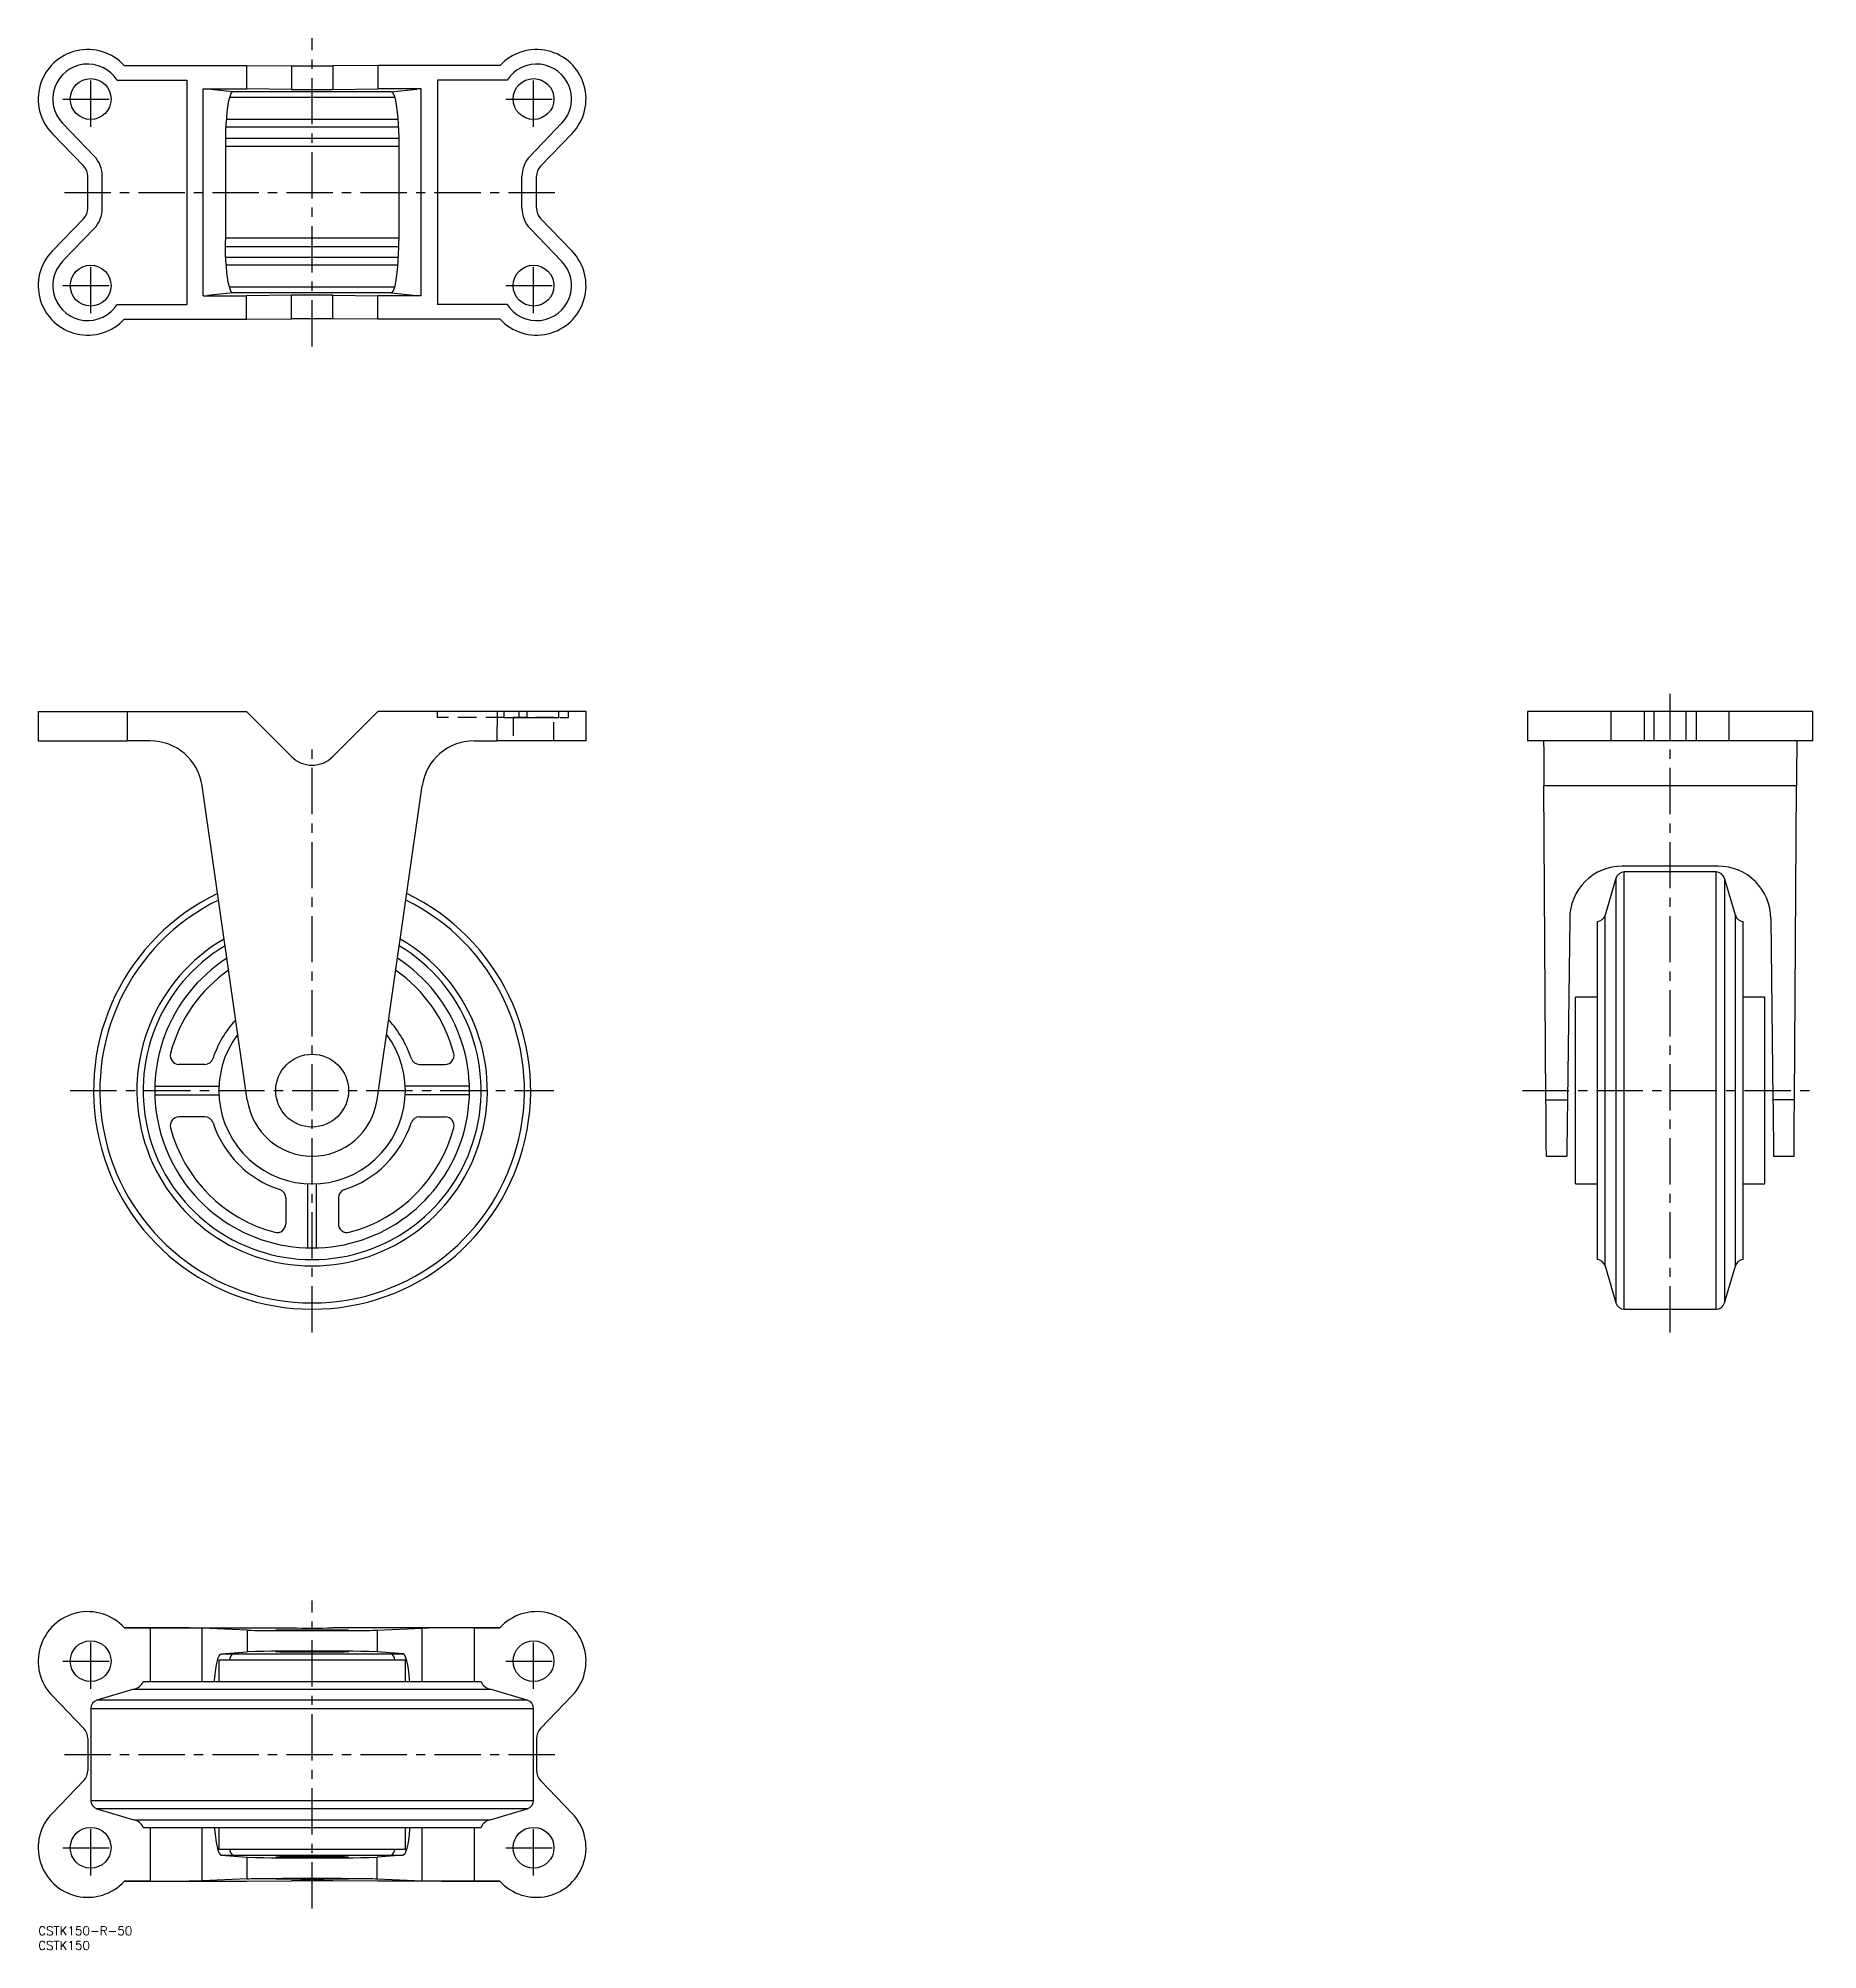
# Model space of a CAD drawing. Extents: x 0 to 611, y -8 to 648.
import ezdxf

# ---------------------------------------------------------------- set-up
doc = ezdxf.new("R2010")
doc.units = 0
doc.header["$LTSCALE"] = 0.5
doc.linetypes.add('CENTER', pattern=[50.8, 31.75, -6.35, 6.35, -6.35])
doc.linetypes.add('DASHED', pattern=[19.05, 12.7, -6.35])
for name, color, linetype in [('MSM_CENTER', 1, 'CENTER'), ('MSM_CONTINUOUS', 7, 'CONTINUOUS'), ('MSM_DASHED', 4, 'DASHED'), ('MSM_PART_NUMBER', 7, 'CONTINUOUS')]:
    doc.layers.add(name, color=color, linetype=linetype)
doc.styles.get("Standard").update_dxf_attribs({"font": 'txt.shx', "height": 3, "bigfont": 'bigfont.shx'})

# ---------------------------------------------------------------- blocks, each defined once
blk = doc.blocks.new('*U2')
at = {"layer": 'MSM_PART_NUMBER'}
blk.add_text('CSTK150-R-50', height=3, dxfattribs=at).set_placement((0, -3))
blk = doc.blocks.new('*U3')
at = {"layer": 'MSM_PART_NUMBER'}
blk.add_text('CSTK150', height=3, dxfattribs=at).set_placement((0, -8))

msp = doc.modelspace()

# ---------------------------------------------------------------- linework, layer by layer
at = {"layer": 'MSM_CENTER'}
for p, q in [((94, 542.06), (94, 647.79)), ((18, 617.42), (18, 636.42)), ((170, 617.42), (170, 636.42)), ((8.5, 626.92), (27.5, 626.92)), ((160.5, 626.92), (179.5, 626.92)), ((9, 594.92), (179, 594.92)), ((18, 553.42), (18, 572.42)), ((170, 553.42), (170, 572.42)), ((8.5, 562.92), (27.5, 562.92)), ((160.5, 562.92), (179.5, 562.92)), ((560.08, 203.76), (560.08, 424.76)), ((94, 203.76), (94, 406.4)), ((11, 286.76), (177, 286.76)), ((509.43, 286.76), (610.72, 286.76)), ((94, 6.14), (94, 111.86)), ((18, 81.5), (18, 100.5)), ((170, 81.5), (170, 100.5)), ((8.5, 91), (27.5, 91)), ((160.5, 91), (179.5, 91)), ((9, 59), (179, 59)), ((18, 17.5), (18, 36.5)), ((170, 17.5), (170, 36.5)), ((8.5, 27), (27.5, 27)), ((160.5, 27), (179.5, 27))]:
    msp.add_line(p, q, dxfattribs=at)
at = {"layer": 'MSM_CONTINUOUS'}
for p, q in [((29.52, 638.42), (71.5, 638.42)), ((71.5, 638.42), (71.5, 630.42)), ((71.5, 638.42), (86.93, 638.32)), ((86.93, 638.32), (86.93, 630.21)), ((116.5, 638.42), (101.07, 638.32)), ((101.07, 638.32), (101.07, 630.21)), ((158.48, 638.42), (116.5, 638.42)), ((116.5, 638.42), (116.5, 630.42)), ((27.09, 633.42), (51, 633.42)), ((51, 633.42), (51, 556.42)), ((56.6, 630.42), (71.5, 630.42)), ((56.6, 559.42), (56.6, 630.42)), ((56.6, 630.42), (58.04, 630.28)), ((66.82, 629.42), (58.04, 630.28)), ((86.93, 630.21), (71.5, 630.42)), ((101.07, 630.21), (116.5, 630.42)), ((131.4, 630.42), (116.5, 630.42)), ((121.18, 629.42), (129.96, 630.28)), ((131.4, 630.42), (129.96, 630.28)), ((131.4, 559.42), (131.4, 630.42)), ((160.91, 633.42), (137, 633.42)), ((137, 633.42), (137, 556.42)), ((64.99, 624.15), (64.76, 622.38)), ((65.24, 625.7), (64.99, 624.15)), ((65.52, 627.01), (65.24, 625.7)), ((65.83, 628.05), (65.52, 627.01)), ((122.37, 627.42), (65.63, 627.42)), ((66.15, 628.81), (65.83, 628.05)), ((66.48, 629.27), (66.15, 628.81)), ((66.82, 629.42), (66.48, 629.27)), ((121.18, 629.42), (66.82, 629.42)), ((121.18, 629.42), (121.52, 629.27)), ((121.52, 629.27), (121.85, 628.81)), ((121.85, 628.81), (122.17, 628.05)), ((122.17, 628.05), (122.48, 627.01)), ((122.48, 627.01), (122.76, 625.7)), ((122.76, 625.7), (123.01, 624.15)), ((123.01, 624.15), (123.24, 622.38)), ((19.2, 607.35), (8.36, 618.6)), ((64.43, 618.31), (64.32, 616.08)), ((123.63, 617.29), (64.37, 617.29)), ((64.58, 620.42), (64.43, 618.31)), ((123.46, 619.92), (64.54, 619.92)), ((64.76, 622.38), (64.58, 620.42)), ((123.24, 622.38), (123.42, 620.42)), ((123.42, 620.42), (123.57, 618.31)), ((123.57, 618.31), (123.68, 616.08)), ((168.8, 607.35), (179.64, 618.6)), ((15.6, 603.88), (4.76, 615.13)), ((64.25, 613.77), (64.23, 611.42)), ((64.23, 611.42), (64.23, 578.42)), ((123.77, 610.68), (64.23, 610.68)), ((64.32, 616.08), (64.25, 613.77)), ((64.25, 613.56), (123.75, 613.56)), ((123.68, 616.08), (123.75, 613.77)), ((123.75, 613.77), (123.77, 611.42)), ((123.77, 611.42), (123.77, 578.42)), ((172.4, 603.88), (183.24, 615.13)), ((17, 589.44), (17, 600.41)), ((22, 589.44), (22, 600.41)), ((166, 589.44), (166, 600.41)), ((171, 589.44), (171, 600.41)), ((15.6, 585.97), (4.76, 574.72)), ((172.4, 585.97), (183.24, 574.72)), ((19.2, 582.5), (8.36, 571.25)), ((123.77, 579.17), (64.23, 579.17)), ((64.25, 576.07), (64.23, 578.42)), ((123.75, 576.07), (123.77, 578.42)), ((168.8, 582.5), (179.64, 571.25)), ((64.25, 576.29), (123.75, 576.29)), ((64.32, 573.76), (64.25, 576.07)), ((64.43, 571.54), (64.32, 573.76)), ((123.63, 572.55), (64.37, 572.55)), ((64.58, 569.42), (64.43, 571.54)), ((123.42, 569.42), (123.57, 571.54)), ((123.57, 571.54), (123.68, 573.76)), ((123.68, 573.76), (123.75, 576.07)), ((123.46, 569.92), (64.54, 569.92)), ((64.76, 567.47), (64.58, 569.42)), ((64.99, 565.7), (64.76, 567.47)), ((65.24, 564.14), (64.99, 565.7)), ((65.52, 562.83), (65.24, 564.14)), ((122.48, 562.83), (122.76, 564.14)), ((122.76, 564.14), (123.01, 565.7)), ((123.01, 565.7), (123.24, 567.47)), ((123.24, 567.47), (123.42, 569.42)), ((56.6, 559.42), (58.04, 559.56)), ((56.6, 559.42), (71.5, 559.42)), ((66.82, 560.42), (58.04, 559.56)), ((65.83, 561.79), (65.52, 562.83)), ((122.37, 562.42), (65.63, 562.42)), ((66.15, 561.04), (65.83, 561.79)), ((66.48, 560.58), (66.15, 561.04)), ((66.82, 560.42), (66.48, 560.58)), ((121.18, 560.42), (66.82, 560.42)), ((86.93, 559.64), (71.5, 559.42)), ((71.5, 551.42), (71.5, 559.42)), ((86.93, 551.52), (86.93, 559.64)), ((101.07, 559.64), (116.5, 559.42)), ((101.07, 551.52), (101.07, 559.64)), ((116.5, 551.42), (116.5, 559.42)), ((131.4, 559.42), (116.5, 559.42)), ((121.18, 560.42), (121.52, 560.58)), ((121.18, 560.42), (129.96, 559.56)), ((121.52, 560.58), (121.85, 561.04)), ((121.85, 561.04), (122.17, 561.79)), ((122.17, 561.79), (122.48, 562.83)), ((131.4, 559.42), (129.96, 559.56)), ((27.09, 556.42), (51, 556.42)), ((29.52, 551.42), (71.5, 551.42)), ((71.5, 551.42), (86.93, 551.52)), ((116.5, 551.42), (101.07, 551.52)), ((158.48, 551.42), (116.5, 551.42)), ((160.91, 556.42), (137, 556.42)), ((0, 416.76), (0, 406.76)), ((0, 416.76), (30.52, 416.76)), ((30.52, 416.76), (30.58, 406.76)), ((30.52, 416.76), (71.5, 416.76)), ((71.5, 416.76), (86.93, 401.33)), ((116.5, 416.76), (101.07, 401.33)), ((157.48, 416.76), (116.5, 416.76)), ((157.48, 416.76), (157.42, 406.76)), ((188, 416.76), (157.48, 416.76)), ((188, 406.76), (188, 416.76)), ((511.08, 416.76), (511.08, 406.76)), ((609.08, 416.76), (511.08, 416.76)), ((539.87, 406.76), (539.87, 416.76)), ((551.12, 416.76), (551.12, 406.76)), ((554.59, 406.76), (554.59, 416.76)), ((565.56, 406.76), (565.56, 416.76)), ((569.03, 416.76), (569.03, 406.76)), ((580.28, 406.76), (580.28, 416.76)), ((609.08, 406.76), (609.08, 416.76)), ((0, 406.76), (30.58, 406.76)), ((38.4, 406.76), (30.58, 406.76)), ((149.6, 406.76), (157.42, 406.76)), ((188, 406.76), (157.42, 406.76)), ((609.08, 406.76), (511.08, 406.76)), ((516.64, 406.76), (516.64, 406.61)), ((516.64, 406.61), (516.65, 406.16)), ((603.51, 406.76), (603.51, 406.61)), ((603.51, 406.61), (603.51, 406.16)), ((516.65, 406.16), (516.65, 405.41)), ((516.65, 405.41), (516.66, 404.39)), ((516.66, 404.39), (516.67, 403.1)), ((516.67, 403.1), (516.68, 401.57)), ((516.68, 401.57), (516.69, 399.83)), ((603.48, 401.57), (603.46, 399.83)), ((603.49, 403.1), (603.48, 401.57)), ((603.5, 405.41), (603.49, 404.39)), ((603.49, 404.39), (603.49, 403.1)), ((603.51, 406.16), (603.5, 405.41)), ((516.69, 399.83), (516.7, 397.9)), ((516.7, 397.9), (516.71, 395.81)), ((516.71, 395.81), (516.73, 393.61)), ((516.73, 393.61), (516.74, 391.33)), ((603.42, 393.61), (603.41, 391.33)), ((603.44, 395.81), (603.42, 393.61)), ((603.45, 397.9), (603.44, 395.81)), ((603.46, 399.83), (603.45, 397.9)), ((71.73, 283.56), (56.22, 391.33)), ((116.27, 283.56), (131.78, 391.33)), ((603.41, 391.33), (516.74, 391.33)), ((517.45, 283.56), (516.74, 391.33)), ((602.7, 283.56), (603.41, 391.33)), ((576.58, 363.76), (543.58, 363.76)), ((575.83, 361.76), (544.32, 361.76)), ((544.32, 211.76), (544.32, 361.76)), ((575.83, 211.76), (575.83, 361.76)), ((541.44, 359.61), (537.71, 346.91)), ((541.44, 359.61), (541.44, 213.92)), ((582.45, 346.91), (578.71, 359.61)), ((578.71, 359.61), (578.71, 213.92)), ((525.58, 345.76), (524.81, 283.56)), ((535.08, 228.76), (535.08, 344.76)), ((537.71, 226.62), (537.71, 346.91)), ((582.45, 226.62), (582.45, 346.91)), ((585.08, 228.76), (585.08, 344.76)), ((594.58, 345.76), (595.34, 283.56)), ((535.08, 318.76), (527.58, 318.76)), ((527.58, 254.76), (527.58, 318.76)), ((592.58, 318.76), (585.08, 318.76)), ((592.58, 254.76), (592.58, 318.76)), ((57.15, 295.76), (48.3, 295.76)), ((130.85, 295.76), (139.7, 295.76)), ((40.02, 288.26), (62.04, 288.26)), ((40.02, 285.26), (62.04, 285.26)), ((147.98, 288.26), (125.96, 288.26)), ((147.98, 285.26), (125.96, 285.26)), ((517.45, 283.56), (524.81, 283.56)), ((517.47, 280.94), (517.45, 283.56)), ((524.81, 283.56), (524.78, 280.94)), ((602.7, 283.56), (595.34, 283.56)), ((595.34, 283.56), (595.37, 280.94)), ((602.68, 280.94), (602.7, 283.56)), ((57.15, 277.76), (48.3, 277.76)), ((130.85, 277.76), (139.7, 277.76)), ((517.48, 278.4), (517.47, 280.94)), ((517.5, 275.98), (517.48, 278.4)), ((517.51, 273.71), (517.5, 275.98)), ((524.72, 275.98), (524.69, 273.71)), ((524.75, 278.4), (524.72, 275.98)), ((524.78, 280.94), (524.75, 278.4)), ((595.37, 280.94), (595.4, 278.4)), ((595.4, 278.4), (595.43, 275.98)), ((595.43, 275.98), (595.46, 273.71)), ((602.64, 273.71), (602.65, 275.98)), ((602.65, 275.98), (602.67, 278.4)), ((602.67, 278.4), (602.68, 280.94)), ((517.53, 271.63), (517.51, 273.71)), ((517.54, 269.76), (517.53, 271.63)), ((517.55, 268.13), (517.54, 269.76)), ((524.64, 269.76), (524.62, 268.13)), ((524.67, 271.63), (524.64, 269.76)), ((524.69, 273.71), (524.67, 271.63)), ((595.46, 273.71), (595.49, 271.63)), ((595.49, 271.63), (595.51, 269.76)), ((595.51, 269.76), (595.53, 268.13)), ((602.6, 268.13), (602.61, 269.76)), ((602.61, 269.76), (602.62, 271.63)), ((602.62, 271.63), (602.64, 273.71)), ((517.56, 266.76), (517.55, 268.13)), ((517.57, 265.68), (517.56, 266.76)), ((517.57, 264.9), (517.57, 265.68)), ((517.57, 264.42), (517.57, 264.9)), ((517.58, 264.26), (517.57, 264.42)), ((517.58, 264.26), (524.58, 264.26)), ((524.59, 265.68), (524.58, 264.9)), ((524.58, 264.9), (524.58, 264.42)), ((524.58, 264.42), (524.58, 264.26)), ((524.61, 266.76), (524.59, 265.68)), ((524.62, 268.13), (524.61, 266.76)), ((595.53, 268.13), (595.54, 266.76)), ((595.54, 266.76), (595.56, 265.68)), ((595.56, 265.68), (595.57, 264.9)), ((595.57, 264.9), (595.57, 264.42)), ((595.57, 264.42), (595.58, 264.26)), ((595.58, 264.26), (602.58, 264.26)), ((602.58, 265.68), (602.59, 266.76)), ((602.58, 264.9), (602.58, 265.68)), ((602.58, 264.42), (602.58, 264.9)), ((602.58, 264.26), (602.58, 264.42)), ((602.59, 266.76), (602.6, 268.13)), ((85, 249.92), (85, 241.06)), ((92.5, 232.78), (92.5, 254.8)), ((95.5, 232.78), (95.5, 254.8)), ((103, 249.92), (103, 241.06)), ((527.58, 254.76), (535.08, 254.76)), ((585.08, 254.76), (592.58, 254.76)), ((537.71, 226.62), (541.44, 213.92)), ((578.71, 213.92), (582.45, 226.62)), ((544.32, 211.76), (575.83, 211.76)), ((29.52, 102.5), (71.5, 102.5)), ((38.4, 102.43), (29.58, 102.43)), ((38.4, 102.43), (38.4, 84)), ((71.73, 101.63), (56.22, 102.33)), ((56.22, 84), (56.22, 102.33)), ((71.5, 102.5), (86.93, 102.4)), ((71.73, 101.63), (71.73, 94.26)), ((71.73, 101.63), (72.27, 101.61)), ((72.27, 101.61), (73.11, 101.59)), ((73.11, 101.59), (74.25, 101.58)), ((74.25, 101.58), (75.67, 101.56)), ((75.67, 101.56), (77.35, 101.55)), ((77.35, 101.55), (79.27, 101.54)), ((79.27, 101.54), (81.39, 101.53)), ((81.39, 101.53), (83.69, 101.52)), ((81.5, 101.65), (81.65, 101.66)), ((81.65, 101.63), (81.5, 101.65)), ((81.65, 101.66), (82.11, 101.67)), ((82.11, 101.62), (81.65, 101.63)), ((82.11, 101.67), (82.86, 101.68)), ((82.86, 101.61), (82.11, 101.62)), ((82.86, 101.68), (83.89, 101.7)), ((83.89, 101.6), (82.86, 101.61)), ((83.69, 101.52), (86.14, 101.51)), ((83.89, 101.7), (85.16, 101.71)), ((85.16, 101.59), (83.89, 101.6)), ((85.16, 101.71), (86.65, 101.71)), ((86.65, 101.58), (85.16, 101.59)), ((86.14, 101.51), (88.7, 101.5)), ((86.65, 101.71), (88.33, 101.72)), ((88.33, 101.57), (86.65, 101.58)), ((88.33, 101.72), (90.14, 101.73)), ((90.14, 101.57), (88.33, 101.57)), ((88.7, 101.5), (91.33, 101.5)), ((90.14, 101.73), (92.04, 101.73)), ((92.04, 101.57), (90.14, 101.57)), ((91.33, 101.5), (94, 101.5)), ((92.04, 101.73), (94, 101.73)), ((94, 101.57), (92.04, 101.57)), ((94, 101.73), (95.96, 101.73)), ((95.96, 101.57), (94, 101.57)), ((94, 101.5), (96.67, 101.5)), ((95.96, 101.73), (97.86, 101.73)), ((97.86, 101.57), (95.96, 101.57)), ((96.67, 101.5), (99.3, 101.5)), ((97.86, 101.73), (99.67, 101.72)), ((99.67, 101.57), (97.86, 101.57)), ((99.3, 101.5), (101.86, 101.51)), ((99.67, 101.72), (101.35, 101.71)), ((101.35, 101.58), (99.67, 101.57)), ((116.5, 102.5), (101.07, 102.4)), ((101.35, 101.71), (102.84, 101.71)), ((102.84, 101.59), (101.35, 101.58)), ((101.86, 101.51), (104.31, 101.52)), ((102.84, 101.71), (104.11, 101.7)), ((104.11, 101.6), (102.84, 101.59)), ((104.11, 101.7), (105.14, 101.68)), ((105.14, 101.61), (104.11, 101.6)), ((104.31, 101.52), (106.61, 101.53)), ((105.14, 101.68), (105.89, 101.67)), ((105.89, 101.62), (105.14, 101.61)), ((105.89, 101.67), (106.35, 101.66)), ((106.35, 101.63), (105.89, 101.62)), ((106.35, 101.66), (106.5, 101.65)), ((106.5, 101.65), (106.35, 101.63)), ((106.61, 101.53), (108.73, 101.54)), ((108.73, 101.54), (110.65, 101.55)), ((110.65, 101.55), (112.33, 101.56)), ((112.33, 101.56), (113.75, 101.58)), ((113.75, 101.58), (114.89, 101.59)), ((114.89, 101.59), (115.73, 101.61)), ((115.73, 101.61), (116.27, 101.63)), ((116.27, 101.63), (131.78, 102.33)), ((116.27, 101.63), (116.27, 94.26)), ((158.48, 102.5), (116.5, 102.5)), ((131.78, 84), (131.78, 102.33)), ((149.6, 102.43), (158.42, 102.43)), ((149.6, 102.43), (149.6, 84)), ((61.48, 91.09), (61.79, 92.13)), ((61.79, 92.13), (62.11, 92.89)), ((62.11, 92.89), (62.44, 93.35)), ((62.44, 93.35), (62.78, 93.5)), ((62.78, 93.5), (71.73, 94.26)), ((62.78, 93.5), (125.22, 93.5)), ((81.5, 94.22), (81.65, 94.25)), ((81.65, 94.2), (81.5, 94.22)), ((81.65, 94.25), (82.11, 94.27)), ((82.11, 94.18), (81.65, 94.2)), ((82.11, 94.27), (82.86, 94.29)), ((82.86, 94.15), (82.11, 94.18)), ((82.86, 94.29), (83.89, 94.31)), ((83.89, 94.13), (82.86, 94.15)), ((83.89, 94.31), (85.16, 94.33)), ((85.16, 94.12), (83.89, 94.13)), ((85.16, 94.33), (86.65, 94.35)), ((86.65, 94.1), (85.16, 94.12)), ((86.65, 94.35), (88.33, 94.36)), ((88.33, 94.09), (86.65, 94.1)), ((88.33, 94.36), (90.14, 94.37)), ((90.14, 94.08), (88.33, 94.09)), ((90.14, 94.37), (92.04, 94.38)), ((92.04, 94.07), (90.14, 94.08)), ((92.04, 94.38), (94, 94.38)), ((94, 94.07), (92.04, 94.07)), ((94, 94.38), (95.96, 94.38)), ((95.96, 94.07), (94, 94.07)), ((95.96, 94.38), (97.86, 94.37)), ((97.86, 94.08), (95.96, 94.07)), ((97.86, 94.37), (99.67, 94.36)), ((99.67, 94.09), (97.86, 94.08)), ((99.67, 94.36), (101.35, 94.35)), ((101.35, 94.1), (99.67, 94.09)), ((101.35, 94.35), (102.84, 94.33)), ((102.84, 94.12), (101.35, 94.1)), ((102.84, 94.33), (104.11, 94.31)), ((104.11, 94.13), (102.84, 94.12)), ((104.11, 94.31), (105.14, 94.29)), ((105.14, 94.15), (104.11, 94.13)), ((105.14, 94.29), (105.89, 94.27)), ((105.89, 94.18), (105.14, 94.15)), ((105.89, 94.27), (106.35, 94.25)), ((106.35, 94.2), (105.89, 94.18)), ((106.35, 94.25), (106.5, 94.22)), ((106.5, 94.22), (106.35, 94.2)), ((125.22, 93.5), (116.27, 94.26)), ((125.56, 93.35), (125.22, 93.5)), ((125.89, 92.89), (125.56, 93.35)), ((126.21, 92.13), (125.89, 92.89)), ((126.52, 91.09), (126.21, 92.13)), ((60.53, 84.5), (60.72, 86.46)), ((60.72, 86.46), (60.95, 88.23)), ((60.95, 88.23), (61.2, 89.78)), ((61.2, 89.78), (61.48, 91.09)), ((62, 91.5), (62, 84)), ((62, 91.5), (126, 91.5)), ((126, 84), (126, 91.5)), ((126.8, 89.78), (126.52, 91.09)), ((127.05, 88.23), (126.8, 89.78)), ((127.28, 86.46), (127.05, 88.23)), ((127.47, 84.5), (127.28, 86.46)), ((15.6, 67.95), (4.76, 79.2)), ((32.86, 81.37), (20.15, 77.63)), ((32.86, 81.37), (155.14, 81.37)), ((36, 84), (152, 84)), ((60.49, 84), (60.53, 84.5)), ((127.51, 84), (127.47, 84.5)), ((167.85, 77.63), (155.14, 81.37)), ((172.4, 67.95), (183.24, 79.2)), ((18, 74.76), (18, 43.24)), ((18, 74.76), (170, 74.76)), ((167.85, 77.63), (20.15, 77.63)), ((170, 43.24), (170, 74.76)), ((17, 64.48), (17, 53.52)), ((171, 64.48), (171, 53.52)), ((15.6, 50.05), (4.76, 38.8)), ((172.4, 50.05), (183.24, 38.8)), ((18, 43.24), (170, 43.24)), ((20.15, 40.37), (32.86, 36.63)), ((167.85, 40.37), (20.15, 40.37)), ((155.14, 36.63), (167.85, 40.37)), ((32.86, 36.63), (155.14, 36.63)), ((36, 34), (152, 34)), ((38.4, 34), (38.4, 15.57)), ((56.22, 15.67), (56.22, 34)), ((60.49, 34), (60.53, 33.5)), ((60.53, 33.5), (60.72, 31.54)), ((62, 34), (62, 26.5)), ((126, 26.5), (126, 34)), ((127.47, 33.5), (127.28, 31.54)), ((127.51, 34), (127.47, 33.5)), ((131.78, 15.67), (131.78, 34)), ((149.6, 34), (149.6, 15.57)), ((60.72, 31.54), (60.95, 29.77)), ((60.95, 29.77), (61.2, 28.22)), ((61.2, 28.22), (61.48, 26.91)), ((61.48, 26.91), (61.79, 25.87)), ((62, 26.5), (126, 26.5)), ((126.52, 26.91), (126.21, 25.87)), ((126.8, 28.22), (126.52, 26.91)), ((127.05, 29.77), (126.8, 28.22)), ((127.28, 31.54), (127.05, 29.77)), ((61.79, 25.87), (62.11, 25.11)), ((62.11, 25.11), (62.44, 24.65)), ((62.44, 24.65), (62.78, 24.5)), ((62.78, 24.5), (71.73, 23.74)), ((62.78, 24.5), (125.22, 24.5)), ((71.73, 16.37), (71.73, 23.74)), ((81.65, 23.8), (81.5, 23.78)), ((81.5, 23.78), (81.65, 23.75)), ((82.11, 23.82), (81.65, 23.8)), ((81.65, 23.75), (82.11, 23.73)), ((82.86, 23.85), (82.11, 23.82)), ((82.11, 23.73), (82.86, 23.71)), ((83.89, 23.87), (82.86, 23.85)), ((82.86, 23.71), (83.89, 23.69)), ((85.16, 23.88), (83.89, 23.87)), ((83.89, 23.69), (85.16, 23.67)), ((86.65, 23.9), (85.16, 23.88)), ((85.16, 23.67), (86.65, 23.65)), ((88.33, 23.91), (86.65, 23.9)), ((86.65, 23.65), (88.33, 23.64)), ((90.14, 23.92), (88.33, 23.91)), ((88.33, 23.64), (90.14, 23.63)), ((92.04, 23.93), (90.14, 23.92)), ((90.14, 23.63), (92.04, 23.62)), ((94, 23.93), (92.04, 23.93)), ((92.04, 23.62), (94, 23.62)), ((95.96, 23.93), (94, 23.93)), ((94, 23.62), (95.96, 23.62)), ((97.86, 23.92), (95.96, 23.93)), ((95.96, 23.62), (97.86, 23.63)), ((99.67, 23.91), (97.86, 23.92)), ((97.86, 23.63), (99.67, 23.64)), ((101.35, 23.9), (99.67, 23.91)), ((99.67, 23.64), (101.35, 23.65)), ((102.84, 23.88), (101.35, 23.9)), ((101.35, 23.65), (102.84, 23.67)), ((104.11, 23.87), (102.84, 23.88)), ((102.84, 23.67), (104.11, 23.69)), ((105.14, 23.85), (104.11, 23.87)), ((104.11, 23.69), (105.14, 23.71)), ((105.89, 23.82), (105.14, 23.85)), ((105.14, 23.71), (105.89, 23.73)), ((106.35, 23.8), (105.89, 23.82)), ((105.89, 23.73), (106.35, 23.75)), ((106.5, 23.78), (106.35, 23.8)), ((106.35, 23.75), (106.5, 23.78)), ((125.22, 24.5), (116.27, 23.74)), ((116.27, 16.37), (116.27, 23.74)), ((125.56, 24.65), (125.22, 24.5)), ((125.89, 25.11), (125.56, 24.65)), ((126.21, 25.87), (125.89, 25.11)), ((29.52, 15.5), (71.5, 15.5)), ((38.4, 15.57), (29.58, 15.57)), ((71.73, 16.37), (56.22, 15.67)), ((71.5, 15.5), (86.93, 15.6)), ((71.73, 16.37), (72.27, 16.39)), ((72.27, 16.39), (73.11, 16.41)), ((73.11, 16.41), (74.25, 16.42)), ((74.25, 16.42), (75.67, 16.44)), ((75.67, 16.44), (77.35, 16.45)), ((77.35, 16.45), (79.27, 16.46)), ((79.27, 16.46), (81.39, 16.47)), ((81.39, 16.47), (83.69, 16.48)), ((81.65, 16.37), (81.5, 16.35)), ((81.5, 16.35), (81.65, 16.34)), ((82.11, 16.38), (81.65, 16.37)), ((81.65, 16.34), (82.11, 16.33)), ((82.86, 16.39), (82.11, 16.38)), ((82.11, 16.33), (82.86, 16.32)), ((83.89, 16.4), (82.86, 16.39)), ((82.86, 16.32), (83.89, 16.3)), ((83.69, 16.48), (86.14, 16.49)), ((85.16, 16.41), (83.89, 16.4)), ((83.89, 16.3), (85.16, 16.29)), ((86.65, 16.42), (85.16, 16.41)), ((85.16, 16.29), (86.65, 16.29)), ((86.14, 16.49), (88.7, 16.5)), ((88.33, 16.43), (86.65, 16.42)), ((86.65, 16.29), (88.33, 16.28)), ((90.14, 16.43), (88.33, 16.43)), ((88.33, 16.28), (90.14, 16.27)), ((88.7, 16.5), (91.33, 16.5)), ((92.04, 16.43), (90.14, 16.43)), ((90.14, 16.27), (92.04, 16.27)), ((91.33, 16.5), (94, 16.5)), ((94, 16.43), (92.04, 16.43)), ((92.04, 16.27), (94, 16.27)), ((94, 16.5), (96.67, 16.5)), ((95.96, 16.43), (94, 16.43)), ((94, 16.27), (95.96, 16.27)), ((97.86, 16.43), (95.96, 16.43)), ((95.96, 16.27), (97.86, 16.27)), ((96.67, 16.5), (99.3, 16.5)), ((99.67, 16.43), (97.86, 16.43)), ((97.86, 16.27), (99.67, 16.28)), ((99.3, 16.5), (101.86, 16.49)), ((101.35, 16.42), (99.67, 16.43)), ((99.67, 16.28), (101.35, 16.29)), ((116.5, 15.5), (101.07, 15.6)), ((102.84, 16.41), (101.35, 16.42)), ((101.35, 16.29), (102.84, 16.29)), ((101.86, 16.49), (104.31, 16.48)), ((104.11, 16.4), (102.84, 16.41)), ((102.84, 16.29), (104.11, 16.3)), ((105.14, 16.39), (104.11, 16.4)), ((104.11, 16.3), (105.14, 16.32)), ((104.31, 16.48), (106.61, 16.47)), ((105.89, 16.38), (105.14, 16.39)), ((105.14, 16.32), (105.89, 16.33)), ((106.35, 16.37), (105.89, 16.38)), ((105.89, 16.33), (106.35, 16.34)), ((106.5, 16.35), (106.35, 16.37)), ((106.35, 16.34), (106.5, 16.35)), ((106.61, 16.47), (108.73, 16.46)), ((108.73, 16.46), (110.65, 16.45)), ((110.65, 16.45), (112.33, 16.44)), ((112.33, 16.44), (113.75, 16.42)), ((113.75, 16.42), (114.89, 16.41)), ((114.89, 16.41), (115.73, 16.39)), ((115.73, 16.39), (116.27, 16.37)), ((116.27, 16.37), (131.78, 15.67)), ((158.48, 15.5), (116.5, 15.5)), ((149.6, 15.57), (158.42, 15.57))]:
    msp.add_line(p, q, dxfattribs=at)
for centre, radius in [((18, 626.92), 7), ((170, 626.92), 7), ((18, 562.92), 7), ((170, 562.92), 7), ((94, 286.76), 12.5), ((18, 91), 7), ((170, 91), 7), ((18, 27), 7), ((170, 27), 7)]:
    msp.add_circle(centre, radius, dxfattribs=at)
for centre, radius, start, end in [((17, 626.92), 17, 42.56845, 223.93784), ((171, 626.92), 17, 316.06216, 137.43155), ((17, 626.92), 12, 32.79717, 223.93784), ((94, 1936.98), 1298.68, 269.68803, 270.31197), ((171, 626.92), 12, 316.06216, 147.20283), ((94, 1234.85), 604.68, 269.32997, 270.67003), ((12, 600.41), 5, 0, 43.93784), ((12, 600.41), 10, 0, 43.93784), ((176, 600.41), 10, 136.06216, 180), ((176, 600.41), 5, 136.06216, 180), ((12, 589.44), 5, 316.06216, 0), ((12, 589.44), 10, 316.06216, 0), ((176, 589.44), 10, 180, 223.93784), ((176, 589.44), 5, 180, 223.93784), ((17, 562.92), 17, 136.06216, 317.43155), ((17, 562.92), 12, 136.06216, 327.20283), ((171, 562.92), 17, 222.56845, 43.93784), ((171, 562.92), 12, 212.79717, 43.93784), ((94, -45), 604.68, 89.32997, 90.67003), ((94, -747.14), 1298.68, 89.68803, 90.31197), ((38.4, 388.76), 18, 8.18873, 90.00004), ((149.6, 388.76), 18, 89.99996, 171.81127), ((94, 408.4), 10, 225.00002, 314.99998), ((543.58, 345.76), 18, 89.99999, 180), ((544.32, 358.76), 3, 90, 163.61046), ((575.83, 358.76), 3, 16.38954, 90), ((576.58, 345.76), 18, 0, 90.00001), ((94, 286.76), 75, 115.64636, 64.35363), ((94, 286.76), 72.85, 116.17982, 63.82015), ((534.83, 347.75), 3, 274.73664, 343.61046), ((585.32, 347.75), 3, 196.38954, 265.26336), ((94, 286.76), 60.14, 120.15788, 59.8421), ((94, 286.76), 58, 121.01458, 58.98541), ((94, 286.76), 54, 122.81308, 57.1869), ((94, 286.76), 50.25, 124.78889, 165.28754), ((94, 286.76), 50.25, 14.71246, 55.21111), ((94, 286.76), 35.75, 137.19246, 161.96021), ((94, 286.76), 35.75, 18.03979, 42.80754), ((94, 286.76), 32, 142.86702, 37.13298), ((48.3, 298.76), 3, 165.28754, 270), ((57.15, 298.76), 3, 270, 341.96021), ((130.85, 298.76), 3, 198.03979, 270), ((139.7, 298.76), 3, 270, 14.71246), ((94, 286.76), 22.5, 188.18875, 351.81125), ((48.3, 274.76), 3, 90, 194.71246), ((57.15, 274.76), 3, 18.03979, 90), ((94, 286.76), 35.75, 198.03979, 251.96021), ((94, 286.76), 35.75, 288.03979, 341.96021), ((130.85, 274.76), 3, 90, 161.96021), ((139.7, 274.76), 3, 345.28754, 90), ((94, 286.76), 50.25, 194.71246, 255.28754), ((94, 286.76), 50.25, 284.71246, 345.28754), ((82, 249.92), 3, 0, 71.96021), ((106, 249.92), 3, 108.03979, 180), ((82, 241.06), 3, 255.28754, 0), ((106, 241.06), 3, 180, 284.71246), ((534.83, 225.77), 3, 16.38954, 85.26336), ((585.32, 225.77), 3, 94.73664, 163.61046), ((544.32, 214.76), 3, 196.38954, 270), ((575.83, 214.76), 3, 270, 343.61046), ((17, 91), 17, 42.26908, 223.93784), ((171, 91), 17, 316.06216, 137.73092), ((42.4, -762.53), 864.98, 89.08439, 90.26459), ((94, 1401.06), 1298.68, 269.68803, 270.31197), ((145.6, -762.53), 864.98, 89.73541, 90.91561), ((68.18, 91.34), 2.55, 122.19297, 176.44383), ((94, -953.08), 1047.58, 88.78185, 91.21815), ((119.82, 91.34), 2.55, 3.55617, 57.80703), ((32.03, 85.55), 4.26, 281.14587, 338.70131), ((155.97, 85.55), 4.26, 201.29869, 258.85413), ((21, 74.76), 3, 106.38954, 180), ((167, 74.76), 3, 0, 73.61046), ((12, 64.48), 5, 0, 43.93784), ((176, 64.48), 5, 136.06216, 180), ((12, 53.52), 5, 316.06216, 0), ((176, 53.52), 5, 180, 223.93784), ((21, 43.24), 3, 180, 253.61046), ((167, 43.24), 3, 286.38954, 0), ((17, 27), 17, 136.06216, 317.73092), ((32.03, 32.45), 4.26, 21.29869, 78.85413), ((155.97, 32.45), 4.26, 101.14587, 158.70131), ((171, 27), 17, 222.26908, 43.93784), ((68.18, 26.66), 2.55, 183.55617, 237.80703), ((119.82, 26.66), 2.55, 302.19297, 356.44383), ((94, 1071.08), 1047.58, 268.78185, 271.21815), ((42.4, 880.53), 864.98, 269.73541, 270.91561), ((94, -1283.06), 1298.68, 89.68803, 90.31197), ((145.6, 880.53), 864.98, 269.08439, 270.26459)]:
    msp.add_arc(centre, radius, start, end, dxfattribs=at)
at = {"layer": 'MSM_DASHED'}
for p, q in [((137, 414.76), (137, 416.76)), ((159.91, 414.76), (137, 414.76)), ((159.91, 414.76), (159.91, 416.76)), ((159.91, 414.76), (182, 414.76)), ((177, 414.76), (163, 414.76)), ((163, 414.76), (163, 406.76)), ((165, 414.76), (165, 416.76)), ((165, 414.76), (178.64, 414.76)), ((167.8, 414.76), (167.8, 416.76)), ((177, 406.76), (177, 414.76)), ((178.64, 414.76), (178.64, 416.76)), ((182, 414.76), (182, 416.76))]:
    msp.add_line(p, q, dxfattribs=at)

# ---------------------------------------------------------------- block references
at = {"layer": 'MSM_CONTINUOUS'}
for name in ['*U2', '*U3']:
    msp.add_blockref(name, (0, 0), dxfattribs=at)

doc.saveas('drawing.dxf')
